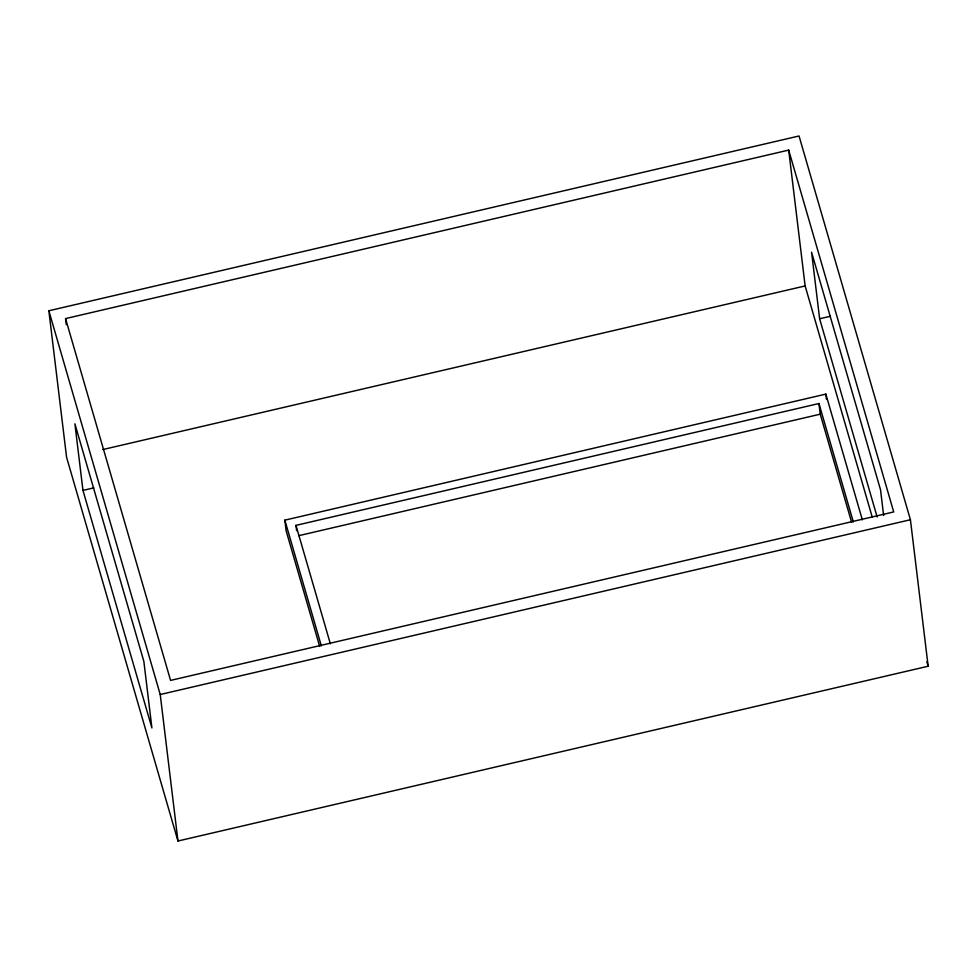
<?xml version="1.0" encoding="UTF-8"?>
<svg xmlns="http://www.w3.org/2000/svg" width="977" height="977" viewBox="0 0 977 977"><rect width="100%" height="100%" fill="white"/><g stroke="black" fill="none" stroke-linecap="round" stroke-linejoin="round"><path stroke-width="1.47" d="M48.85 310.771L799.039 135.986L910.417 519.74L928.15 666.229L177.961 841.014L66.583 457.26L48.85 310.771L160.228 694.525L177.961 841.014M65.557 318.587L788.695 150.104L893.711 511.936L170.572 680.407L65.557 318.587L66.289 324.62M102.78 449.567L805.133 285.943L788.695 150.104M82.96 490.405L74.899 423.81L143.851 661.38L151.911 727.963L82.96 490.405L93.78 487.877M877.151 516.98L819.63 318.771L830.438 316.255M319.65 646.298L286.127 530.804L284.844 520.155L825.846 394.11L862.337 519.837M296.629 530.694L295.982 525.37L818.946 403.525L853.324 521.938M298.754 535.677L820.24 414.175L818.946 403.525M160.228 694.525L910.417 519.74M926.88 661.832L928.15 666.229M805.133 285.943L872.314 517.395M820.24 414.175L851.639 522.353M295.982 525.37L330.348 643.782M284.844 520.155L321.335 645.882M883.635 515.477L880.521 489.746L811.569 252.188L819.63 318.771M825.846 394.11L826.493 399.434"/></g></svg>
